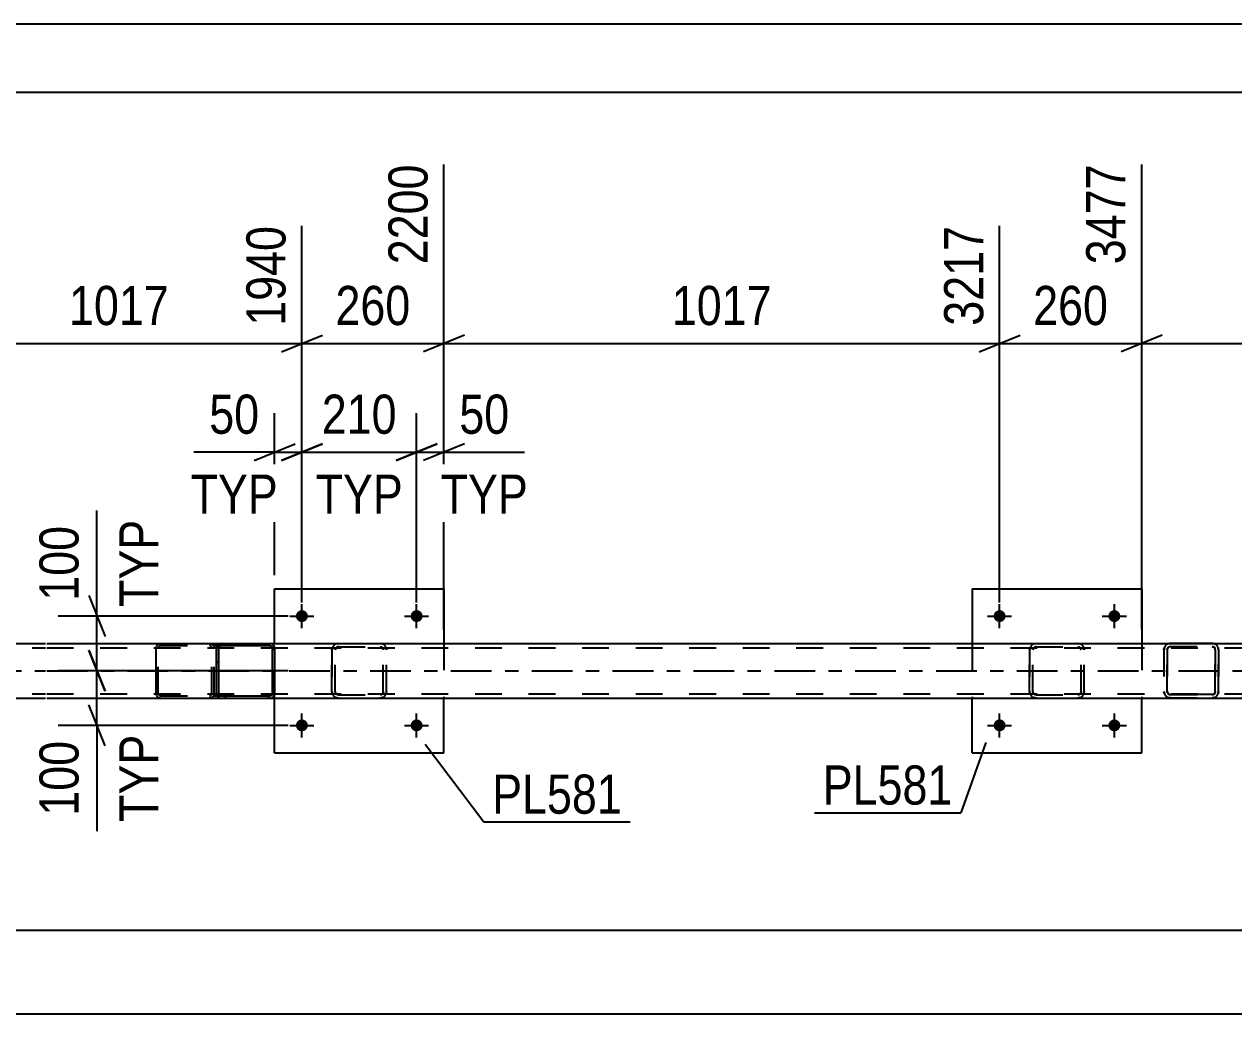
# Model space of a CAD drawing. Header units: millimetres. Extents: x 0 to 841, y 0 to 594.
# Drawn here: x 94.4 to 182.9, y 521.6 to 594 of the extents above; entities that cross this region are included whole.
import ezdxf

# ---------------------------------------------------------------- set-up
doc = ezdxf.new("R2010")
doc.units = ezdxf.units.MM
doc.linetypes.add('DXK_LINE_DOT2', pattern=[3.9198, 1.9599, -1.9599])
doc.linetypes.add('DXK_LINE_DOT3', pattern=[5.9187, 2.979, -0.9799, 0.9799, -0.9799])
doc.styles.add('Arial Narrow', font='ARIALN.TTF', dxfattribs={"height": 0.2})

# ---------------------------------------------------------------- blocks, each defined once
blk = doc.blocks.new('Unknown-103610369-1133')
at = {"color": 5, "linetype": 'Continuous'}
for p, q in [((841, 594), (0, 594)), ((836, 589), (5, 589))]:
    blk.add_line(p, q, dxfattribs=at)
blk = doc.blocks.new('Part-103610369-27585 - 27584')
at = {"linetype": 'Continuous'}
h = blk.add_hatch(dxfattribs=at)
h.set_pattern_fill('', scale=0.7, style=0, pattern_type=0)
h.set_pattern_definition([(45, (112.695, 548.3485), (-1.57154, 1.57154), [])])
h.paths.add_polyline_path([(112.695, 544.988), (112.695, 548.348), (112.669, 548.471), (112.595, 548.575), (112.485, 548.644), (112.355, 548.668), (108.779, 548.668), (108.649, 548.644), (108.538, 548.575), (108.464, 548.471), (108.438, 548.348), (108.438, 544.988), (108.464, 544.866), (108.538, 544.762), (108.649, 544.693), (108.779, 544.668), (112.355, 544.668), (112.485, 544.693), (112.595, 544.762), (112.669, 544.866)])
h.paths.add_polyline_path([(112.475, 544.875), (112.42, 544.841), (112.355, 544.828), (108.779, 544.828), (108.714, 544.841), (108.658, 544.875), (108.622, 544.927), (108.609, 544.988), (108.609, 548.348), (108.622, 548.41), (108.658, 548.462), (108.714, 548.496), (108.779, 548.508), (112.355, 548.508), (112.42, 548.496), (112.475, 548.462), (112.512, 548.41), (112.525, 548.348), (112.525, 544.988), (112.512, 544.927)])
at = {"color": 2, "linetype": 'Continuous'}
for p, q in [((104.007, 548.348), (104.033, 548.471)), ((104.007, 544.988), (104.007, 548.348)), ((104.217, 548.644), (104.347, 548.668)), ((104.347, 548.668), (108.779, 548.668)), ((108.464, 548.471), (108.438, 548.348)), ((108.438, 544.988), (108.438, 548.348)), ((108.609, 548.348), (108.622, 548.41)), ((108.609, 544.988), (108.609, 548.348)), ((108.622, 548.41), (108.658, 548.462)), ((108.779, 548.668), (108.649, 548.644)), ((108.658, 548.462), (108.714, 548.496)), ((108.714, 548.496), (108.779, 548.508)), ((108.779, 548.668), (112.355, 548.668)), ((108.779, 548.508), (112.355, 548.508)), ((112.485, 548.644), (112.355, 548.668)), ((112.355, 548.508), (112.42, 548.496)), ((112.42, 548.496), (112.475, 548.462)), ((112.475, 548.462), (112.512, 548.41)), ((112.512, 548.41), (112.525, 548.348)), ((112.525, 544.988), (112.525, 548.348)), ((112.695, 548.348), (112.669, 548.471)), ((112.695, 544.988), (112.695, 548.348)), ((104.033, 544.866), (104.007, 544.988)), ((104.347, 544.668), (104.217, 544.693)), ((104.347, 544.668), (108.779, 544.668)), ((108.438, 544.988), (108.464, 544.866)), ((108.622, 544.927), (108.609, 544.988)), ((108.658, 544.875), (108.622, 544.927)), ((108.649, 544.693), (108.779, 544.668)), ((108.714, 544.841), (108.658, 544.875)), ((108.779, 544.828), (108.714, 544.841)), ((108.779, 544.828), (112.355, 544.828)), ((108.779, 544.668), (112.355, 544.668)), ((112.42, 544.841), (112.355, 544.828)), ((112.355, 544.668), (112.485, 544.693)), ((112.475, 544.875), (112.42, 544.841)), ((112.512, 544.927), (112.475, 544.875)), ((112.525, 544.988), (112.512, 544.927)), ((112.669, 544.866), (112.695, 544.988))]:
    blk.add_line(p, q, dxfattribs=at)
at = {"color": 7, "linetype": 'DXK_LINE_DOT2'}
for p, q in [((104.19, 548.41), (104.177, 548.348)), ((104.177, 544.988), (104.177, 548.348)), ((104.227, 548.462), (104.19, 548.41)), ((104.282, 548.496), (104.227, 548.462)), ((104.347, 548.508), (104.282, 548.496)), ((104.347, 548.508), (112.355, 548.508)), ((107.923, 548.668), (108.053, 548.644)), ((107.988, 548.496), (107.923, 548.508)), ((108.043, 548.462), (107.988, 548.496)), ((108.08, 548.41), (108.043, 548.462)), ((108.093, 548.348), (108.08, 548.41)), ((108.093, 544.988), (108.093, 548.348)), ((108.238, 548.471), (108.264, 548.348)), ((108.264, 544.988), (108.264, 548.348)), ((108.779, 548.668), (112.355, 548.668)), ((104.177, 544.988), (104.19, 544.927)), ((104.19, 544.927), (104.227, 544.875)), ((104.227, 544.875), (104.282, 544.841)), ((104.282, 544.841), (104.347, 544.828)), ((104.347, 544.828), (112.355, 544.828)), ((107.923, 544.828), (107.988, 544.841)), ((108.053, 544.693), (107.923, 544.668)), ((107.988, 544.841), (108.043, 544.875)), ((108.043, 544.875), (108.08, 544.927)), ((108.08, 544.927), (108.093, 544.988)), ((108.264, 544.988), (108.238, 544.866)), ((108.779, 544.668), (112.355, 544.668))]:
    blk.add_line(p, q, dxfattribs=at)
at = {"color": 2, "linetype": 'Continuous'}
for centre, start, end in [((104.334, 548.335), 110.7583, 155.68002), ((108.766, 548.335), 110.7583, 155.68002), ((112.368, 548.335), 24.31998, 69.2417), ((104.334, 545.002), 204.31998, 249.2417), ((108.766, 545.002), 204.31998, 249.2417), ((112.368, 545.002), 290.7583, 335.68002)]:
    blk.add_arc(centre, 0.331, start, end, dxfattribs=at)
at = {"color": 7, "linetype": 'DXK_LINE_DOT2'}
for centre, start, end in [((107.936, 548.335), 24.31998, 69.2417), ((107.936, 545.002), 290.7583, 335.68002)]:
    blk.add_arc(centre, 0.331, start, end, dxfattribs=at)
blk = doc.blocks.new('Part-103610369-27701 - 27584')
at = {"color": 2, "linetype": 'Continuous'}
for p, q in [((163.767, 552.668), (176.167, 552.668)), ((163.767, 552.668), (163.767, 548.668)), ((176.167, 552.668), (176.167, 548.668)), ((163.767, 540.668), (163.767, 544.668)), ((176.167, 540.668), (176.167, 544.668)), ((163.767, 540.668), (176.167, 540.668))]:
    blk.add_line(p, q, dxfattribs=at)
at = {"color": 7, "linetype": 'DXK_LINE_DOT2'}
for p, q in [((163.767, 548.668), (163.767, 544.668)), ((176.167, 548.668), (176.167, 544.668))]:
    blk.add_line(p, q, dxfattribs=at)
blk = doc.blocks.new('Part-103610369-27703 - 27584')
at = {"color": 2, "linetype": 'Continuous'}
for p, q in [((112.687, 548.668), (112.687, 552.668)), ((112.687, 552.668), (125.087, 552.668)), ((125.087, 552.668), (125.087, 548.668)), ((112.687, 540.668), (112.687, 544.668)), ((125.087, 540.668), (125.087, 544.668)), ((112.687, 540.668), (125.087, 540.668))]:
    blk.add_line(p, q, dxfattribs=at)
at = {"color": 7, "linetype": 'DXK_LINE_DOT2'}
for p, q in [((112.687, 544.668), (112.687, 548.668)), ((125.087, 548.668), (125.087, 544.668))]:
    blk.add_line(p, q, dxfattribs=at)
blk = doc.blocks.new('Part-103610369-27598 - 27584')
at = {"color": 2, "linetype": 'Continuous'}
for p, q in [((67.507, 548.668), (95.907, 548.668)), ((96.007, 548.668), (104.347, 548.668)), ((112.355, 548.668), (184.53, 548.668)), ((67.507, 544.668), (95.907, 544.668)), ((96.007, 544.668), (104.347, 544.668)), ((112.355, 544.668), (184.53, 544.668))]:
    blk.add_line(p, q, dxfattribs=at)
at = {"color": 7, "linetype": 'DXK_LINE_DOT2'}
for p, q in [((67.507, 548.348), (95.907, 548.348)), ((96.007, 548.348), (510.678, 548.348)), ((104.347, 548.668), (112.355, 548.668)), ((67.507, 544.988), (95.907, 544.988)), ((96.007, 544.988), (510.678, 544.988)), ((104.347, 544.668), (112.355, 544.668))]:
    blk.add_line(p, q, dxfattribs=at)
at = {"color": 7, "linetype": 'DXK_LINE_DOT3'}
for p, q in [((67.507, 546.668), (95.907, 546.668)), ((96.007, 546.668), (510.678, 546.668))]:
    blk.add_line(p, q, dxfattribs=at)
blk = doc.blocks.new('Part-103610369-27700 - 27584')
at = {"color": 7, "linetype": 'DXK_LINE_DOT2'}
for p, q in [((167.999, 548.348), (167.967, 548.188)), ((167.967, 548.188), (167.994, 548.324)), ((167.967, 545.148), (167.967, 548.188)), ((167.967, 548.188), (167.967, 548.188)), ((167.967, 548.188), (167.967, 545.148)), ((167.994, 548.324), (168.004, 548.372)), ((168.004, 548.372), (167.999, 548.348)), ((168.226, 548.28), (168.207, 548.188)), ((168.207, 548.188), (168.226, 548.28)), ((168.207, 545.148), (168.207, 548.188)), ((168.207, 548.188), (168.207, 548.188)), ((168.207, 545.148), (168.207, 548.188)), ((168.278, 548.358), (168.226, 548.28)), ((168.226, 548.28), (168.278, 548.358)), ((168.447, 548.668), (168.264, 548.632)), ((168.264, 548.632), (168.447, 548.668)), ((168.355, 548.41), (168.278, 548.358)), ((168.278, 548.358), (168.355, 548.41)), ((168.447, 548.428), (168.355, 548.41)), ((168.447, 548.668), (171.487, 548.668)), ((168.447, 548.428), (171.487, 548.428)), ((171.671, 548.632), (171.487, 548.668)), ((171.487, 548.668), (171.671, 548.632)), ((171.487, 548.428), (171.579, 548.41)), ((171.657, 548.358), (171.579, 548.41)), ((171.579, 548.41), (171.657, 548.358)), ((171.709, 548.28), (171.657, 548.358)), ((171.657, 548.358), (171.709, 548.28)), ((171.727, 548.188), (171.709, 548.28)), ((171.709, 548.28), (171.727, 548.188)), ((171.727, 545.148), (171.727, 548.188)), ((171.727, 548.188), (171.727, 548.188)), ((171.727, 545.148), (171.727, 548.188)), ((171.935, 548.348), (171.931, 548.372)), ((171.931, 548.372), (171.94, 548.324)), ((171.967, 548.188), (171.935, 548.348)), ((171.94, 548.324), (171.967, 548.188)), ((171.967, 545.148), (171.967, 548.188)), ((171.967, 548.188), (171.967, 548.188)), ((171.967, 545.148), (171.967, 548.188)), ((167.967, 545.148), (167.967, 545.148)), ((167.967, 545.148), (167.974, 545.116)), ((167.994, 545.013), (167.967, 545.148)), ((167.974, 545.116), (167.994, 545.013)), ((167.994, 545.013), (168.004, 544.965)), ((168.004, 544.965), (167.994, 545.013)), ((168.207, 545.148), (168.207, 545.148)), ((168.207, 545.148), (168.226, 545.056)), ((168.226, 545.056), (168.207, 545.148)), ((168.226, 545.056), (168.278, 544.979)), ((168.278, 544.979), (168.226, 545.056)), ((168.264, 544.705), (168.447, 544.668)), ((168.447, 544.668), (168.264, 544.705)), ((168.278, 544.979), (168.355, 544.927)), ((168.355, 544.927), (168.278, 544.979)), ((168.355, 544.927), (168.447, 544.908)), ((168.447, 544.908), (171.487, 544.908)), ((168.447, 544.668), (171.487, 544.668)), ((171.487, 544.908), (171.579, 544.927)), ((171.487, 544.668), (171.671, 544.705)), ((171.671, 544.705), (171.487, 544.668)), ((171.579, 544.927), (171.657, 544.979)), ((171.657, 544.979), (171.579, 544.927)), ((171.657, 544.979), (171.709, 545.056)), ((171.709, 545.056), (171.657, 544.979)), ((171.709, 545.056), (171.727, 545.148)), ((171.727, 545.148), (171.709, 545.056)), ((171.727, 545.148), (171.727, 545.148)), ((171.931, 544.965), (171.94, 545.013)), ((171.94, 545.013), (171.931, 544.965)), ((171.967, 545.148), (171.94, 545.013)), ((171.94, 545.013), (171.961, 545.116)), ((171.961, 545.116), (171.967, 545.148)), ((171.967, 545.148), (171.967, 545.148))]:
    blk.add_line(p, q, dxfattribs=at)
at = {"color": 7, "linetype": 'DXK_LINE_DOT3'}
blk.add_line((169.967, 546.668), (169.967, 546.668), dxfattribs=at)
at = {"color": 7, "linetype": 'DXK_LINE_DOT2'}
for centre, start, end in [((168.447, 548.188), 112.5, 157.5), ((168.447, 548.188), 112.5, 157.5), ((171.487, 548.188), 22.5, 67.5), ((171.487, 548.188), 22.5, 67.5), ((168.447, 545.148), 202.5, 247.5), ((168.447, 545.148), 202.5, 247.5), ((171.487, 545.148), 292.5, 337.5)]:
    blk.add_arc(centre, 0.48, start, end, dxfattribs=at)
blk = doc.blocks.new('Part-103610369-27702 - 27584')
at = {"color": 7, "linetype": 'DXK_LINE_DOT2'}
for p, q in [((116.919, 548.348), (116.887, 548.188)), ((116.887, 548.188), (116.914, 548.324)), ((116.887, 545.148), (116.887, 548.188)), ((116.887, 548.188), (116.887, 548.188)), ((116.887, 548.188), (116.887, 545.148)), ((116.914, 548.324), (116.923, 548.372)), ((116.923, 548.372), (116.919, 548.348)), ((117.145, 548.28), (117.127, 548.188)), ((117.127, 548.188), (117.145, 548.28)), ((117.127, 545.148), (117.127, 548.188)), ((117.127, 548.188), (117.127, 548.188)), ((117.127, 545.148), (117.127, 548.188)), ((117.197, 548.358), (117.145, 548.28)), ((117.145, 548.28), (117.197, 548.358)), ((117.367, 548.668), (117.183, 548.632)), ((117.183, 548.632), (117.367, 548.668)), ((117.275, 548.41), (117.197, 548.358)), ((117.197, 548.358), (117.275, 548.41)), ((117.367, 548.428), (117.275, 548.41)), ((117.367, 548.668), (120.407, 548.668)), ((117.367, 548.428), (120.407, 548.428)), ((120.591, 548.632), (120.407, 548.668)), ((120.407, 548.668), (120.591, 548.632)), ((120.407, 548.428), (120.499, 548.41)), ((120.577, 548.358), (120.499, 548.41)), ((120.499, 548.41), (120.577, 548.358)), ((120.629, 548.28), (120.577, 548.358)), ((120.577, 548.358), (120.629, 548.28)), ((120.647, 548.188), (120.629, 548.28)), ((120.629, 548.28), (120.647, 548.188)), ((120.647, 545.148), (120.647, 548.188)), ((120.647, 548.188), (120.647, 548.188)), ((120.647, 545.148), (120.647, 548.188)), ((120.855, 548.348), (120.85, 548.372)), ((120.85, 548.372), (120.86, 548.324)), ((120.887, 548.188), (120.855, 548.348)), ((120.86, 548.324), (120.887, 548.188)), ((120.887, 545.148), (120.887, 548.188)), ((120.887, 548.188), (120.887, 548.188)), ((120.887, 545.148), (120.887, 548.188)), ((116.887, 545.148), (116.887, 545.148)), ((116.887, 545.148), (116.893, 545.116)), ((116.914, 545.013), (116.887, 545.148)), ((116.893, 545.116), (116.914, 545.013)), ((116.914, 545.013), (116.923, 544.965)), ((116.923, 544.965), (116.914, 545.013)), ((117.127, 545.148), (117.127, 545.148)), ((117.127, 545.148), (117.145, 545.056)), ((117.145, 545.056), (117.127, 545.148)), ((117.145, 545.056), (117.197, 544.979)), ((117.197, 544.979), (117.145, 545.056)), ((117.183, 544.705), (117.367, 544.668)), ((117.367, 544.668), (117.183, 544.705)), ((117.197, 544.979), (117.275, 544.927)), ((117.275, 544.927), (117.197, 544.979)), ((117.275, 544.927), (117.367, 544.908)), ((117.367, 544.908), (120.407, 544.908)), ((117.367, 544.668), (120.407, 544.668)), ((120.407, 544.908), (120.499, 544.927)), ((120.407, 544.668), (120.591, 544.705)), ((120.591, 544.705), (120.407, 544.668)), ((120.499, 544.927), (120.577, 544.979)), ((120.577, 544.979), (120.499, 544.927)), ((120.577, 544.979), (120.629, 545.056)), ((120.629, 545.056), (120.577, 544.979)), ((120.629, 545.056), (120.647, 545.148)), ((120.647, 545.148), (120.629, 545.056)), ((120.647, 545.148), (120.647, 545.148)), ((120.85, 544.965), (120.86, 545.013)), ((120.86, 545.013), (120.85, 544.965)), ((120.887, 545.148), (120.86, 545.013)), ((120.86, 545.013), (120.88, 545.116)), ((120.88, 545.116), (120.887, 545.148)), ((120.887, 545.148), (120.887, 545.148))]:
    blk.add_line(p, q, dxfattribs=at)
at = {"color": 7, "linetype": 'DXK_LINE_DOT3'}
blk.add_line((118.887, 546.668), (118.887, 546.668), dxfattribs=at)
at = {"color": 7, "linetype": 'DXK_LINE_DOT2'}
for centre, start, end in [((117.367, 548.188), 112.5, 157.5), ((117.367, 548.188), 112.5, 157.5), ((120.407, 548.188), 22.5, 67.5), ((120.407, 548.188), 22.5, 67.5), ((117.367, 545.148), 202.5, 247.5), ((117.367, 545.148), 202.5, 247.5), ((120.407, 545.148), 292.5, 337.5)]:
    blk.add_arc(centre, 0.48, start, end, dxfattribs=at)
blk = doc.blocks.new('Part-103610369-27709 - 27584')
at = {"color": 7, "linetype": 'DXK_LINE_DOT2'}
for p, q in [((177.827, 548.348), (177.798, 548.199)), ((177.798, 548.199), (177.823, 548.324)), ((177.798, 548.199), (177.798, 545.159)), ((177.798, 548.199), (177.798, 548.199)), ((177.798, 548.199), (177.798, 545.159)), ((177.823, 548.324), (177.834, 548.382)), ((177.834, 548.382), (177.827, 548.348)), ((178.056, 548.29), (178.038, 548.199)), ((178.038, 548.199), (178.056, 548.29)), ((178.038, 548.199), (178.038, 545.159)), ((178.038, 548.199), (178.038, 548.199)), ((178.038, 545.159), (178.038, 548.199)), ((178.108, 548.368), (178.056, 548.29)), ((178.056, 548.29), (178.108, 548.368)), ((178.094, 548.642), (178.278, 548.679)), ((178.227, 548.668), (178.094, 548.642)), ((178.186, 548.42), (178.108, 548.368)), ((178.108, 548.368), (178.186, 548.42)), ((178.278, 548.439), (178.186, 548.42)), ((178.186, 548.42), (178.278, 548.439)), ((178.278, 548.679), (181.318, 548.679)), ((178.278, 548.439), (181.318, 548.439)), ((178.278, 548.439), (178.278, 548.439)), ((178.278, 548.439), (181.318, 548.439)), ((181.318, 548.679), (181.501, 548.642)), ((181.318, 548.439), (181.318, 548.439)), ((181.409, 548.42), (181.318, 548.439)), ((181.318, 548.439), (181.409, 548.42)), ((181.501, 548.642), (181.368, 548.668)), ((181.487, 548.368), (181.409, 548.42)), ((181.409, 548.42), (181.487, 548.368)), ((181.539, 548.29), (181.487, 548.368)), ((181.558, 548.199), (181.539, 548.29)), ((181.558, 548.199), (181.539, 548.29)), ((181.558, 548.199), (181.558, 545.159)), ((181.558, 548.199), (181.558, 548.199)), ((181.558, 545.159), (181.558, 548.199)), ((181.768, 548.348), (181.761, 548.382)), ((181.761, 548.382), (181.773, 548.324)), ((181.798, 548.199), (181.768, 548.348)), ((181.773, 548.324), (181.798, 548.199)), ((181.798, 548.199), (181.798, 545.159)), ((181.798, 548.199), (181.798, 548.199)), ((181.798, 545.159), (181.798, 548.199)), ((177.798, 545.159), (177.798, 545.159)), ((177.798, 545.159), (177.806, 545.116)), ((177.827, 545.013), (177.798, 545.159)), ((177.806, 545.116), (177.827, 545.013)), ((177.827, 545.013), (177.834, 544.975)), ((177.834, 544.975), (177.827, 545.013)), ((178.038, 545.159), (178.038, 545.159)), ((178.038, 545.159), (178.056, 545.067)), ((178.056, 545.067), (178.038, 545.159)), ((178.056, 545.067), (178.108, 544.989)), ((178.094, 544.715), (178.278, 544.679)), ((178.278, 544.679), (178.094, 544.715)), ((178.108, 544.989), (178.186, 544.937)), ((178.186, 544.937), (178.108, 544.989)), ((178.186, 544.937), (178.278, 544.919)), ((178.278, 544.919), (178.186, 544.937)), ((178.278, 544.919), (181.318, 544.919)), ((178.278, 544.919), (178.278, 544.919)), ((181.318, 544.919), (178.278, 544.919)), ((178.278, 544.679), (181.318, 544.679)), ((178.278, 544.679), (178.278, 544.679)), ((178.278, 544.679), (181.318, 544.679)), ((181.318, 544.919), (181.409, 544.937)), ((181.409, 544.937), (181.318, 544.919)), ((181.318, 544.919), (181.318, 544.919)), ((181.318, 544.679), (181.501, 544.715)), ((181.501, 544.715), (181.318, 544.679)), ((181.318, 544.679), (181.318, 544.679)), ((181.409, 544.937), (181.487, 544.989)), ((181.487, 544.989), (181.409, 544.937)), ((181.487, 544.989), (181.539, 545.067)), ((181.539, 545.067), (181.487, 544.989)), ((181.539, 545.067), (181.558, 545.159)), ((181.558, 545.159), (181.539, 545.067)), ((181.558, 545.159), (181.558, 545.159)), ((181.761, 544.975), (181.769, 545.013)), ((181.769, 545.013), (181.761, 544.975)), ((181.798, 545.159), (181.769, 545.013)), ((181.769, 545.013), (181.789, 545.116)), ((181.789, 545.116), (181.798, 545.159)), ((181.798, 545.159), (181.798, 545.159))]:
    blk.add_line(p, q, dxfattribs=at)
at = {"color": 2, "linetype": 'Continuous'}
for p, q in [((178.278, 548.679), (178.227, 548.668)), ((178.278, 548.679), (178.278, 548.679)), ((178.278, 548.679), (181.318, 548.679)), ((181.318, 548.679), (181.318, 548.679)), ((181.368, 548.668), (181.318, 548.679))]:
    blk.add_line(p, q, dxfattribs=at)
at = {"color": 7, "linetype": 'DXK_LINE_DOT2'}
for centre, start, end in [((178.278, 548.199), 112.5, 157.5), ((178.278, 548.199), 112.5, 157.5), ((181.318, 548.199), 22.5, 67.5), ((181.318, 548.199), 22.5, 67.5), ((178.278, 545.159), 202.5, 247.5), ((178.278, 545.159), 202.5, 247.5), ((181.318, 545.159), 292.5, 337.5)]:
    blk.add_arc(centre, 0.48, start, end, dxfattribs=at)
blk = doc.blocks.new('Bolt-103610369-27751 - 27584')
at = {"linetype": 'Continuous'}
for points in [[(165.327, 550.668, -1), (166.207, 550.668, -1)], [(173.727, 550.668, -1), (174.607, 550.668, -1)]]:
    blk.add_hatch(color=1, dxfattribs=at).paths.add_polyline_path(points)
at = {"color": 1, "linetype": 'Continuous'}
for p, q in [((165.767, 549.788), (165.767, 551.548)), ((174.167, 549.788), (174.167, 551.548)), ((164.887, 550.668), (166.647, 550.668)), ((173.287, 550.668), (175.047, 550.668))]:
    blk.add_line(p, q, dxfattribs=at)
blk = doc.blocks.new('Bolt-103610369-27752 - 27584')
at = {"linetype": 'Continuous'}
for points in [[(165.327, 542.668, -1), (166.207, 542.668, -1)], [(173.727, 542.668, -1), (174.607, 542.668, -1)]]:
    blk.add_hatch(color=1, dxfattribs=at).paths.add_polyline_path(points)
at = {"color": 1, "linetype": 'Continuous'}
for p, q in [((165.767, 541.788), (165.767, 543.548)), ((174.167, 541.788), (174.167, 543.548)), ((164.887, 542.668), (166.647, 542.668)), ((173.287, 542.668), (175.047, 542.668))]:
    blk.add_line(p, q, dxfattribs=at)
blk = doc.blocks.new('Bolt-103610369-27753 - 27584')
at = {"linetype": 'Continuous'}
for points in [[(114.247, 550.668, -1), (115.127, 550.668, -1)], [(122.647, 550.668, -1), (123.527, 550.668, -1)]]:
    blk.add_hatch(color=1, dxfattribs=at).paths.add_polyline_path(points)
at = {"color": 1, "linetype": 'Continuous'}
for p, q in [((114.687, 549.788), (114.687, 551.548)), ((123.087, 549.788), (123.087, 551.548)), ((113.807, 550.668), (115.567, 550.668)), ((122.207, 550.668), (123.967, 550.668))]:
    blk.add_line(p, q, dxfattribs=at)
blk = doc.blocks.new('Bolt-103610369-27754 - 27584')
at = {"linetype": 'Continuous'}
for points in [[(114.247, 542.668, -1), (115.127, 542.668, -1)], [(122.647, 542.668, -1), (123.527, 542.668, -1)]]:
    blk.add_hatch(color=1, dxfattribs=at).paths.add_polyline_path(points)
at = {"color": 1, "linetype": 'Continuous'}
for p, q in [((114.687, 541.788), (114.687, 543.548)), ((123.087, 541.788), (123.087, 543.548)), ((113.807, 542.668), (115.567, 542.668)), ((122.207, 542.668), (123.967, 542.668))]:
    blk.add_line(p, q, dxfattribs=at)
blk = doc.blocks.new('StraightDimension-103610369-30111 - 27584')
at = {"color": 7, "linetype": 'Continuous'}
blk.add_line((58.887, 527.687), (702.412, 527.687), dxfattribs=at)
blk = doc.blocks.new('StraightDimension-103610369-29572 - 27584')
at = {"color": 7, "linetype": 'Continuous'}
for p, q in [((125.087, 549.668), (125.087, 583.739)), ((165.767, 551.668), (165.767, 579.239)), ((126.587, 571.227), (123.587, 570.027)), ((164.267, 570.027), (167.267, 571.227)), ((125.087, 570.627), (165.767, 570.627))]:
    blk.add_line(p, q, dxfattribs=at)
at = {"color": 0}
blk.add_wipeout([(149.683, 571.377), (149.683, 575.577), (141.171, 575.577), (141.171, 571.377)], dxfattribs=at)
at = {"color": 3, "style": 'Arial Narrow'}
blk.add_text('1017', height=2.8633, dxfattribs=at).set_placement((141.771, 571.977))
at = {"color": 0, "linetype": 'Continuous'}
blk.add_wipeout([(165.167, 579.839), (160.967, 579.839), (160.967, 571.327), (165.167, 571.327)], dxfattribs=at)
at = {"color": 3, "linetype": 'Continuous', "style": 'Arial Narrow'}
blk.add_text('3217', height=2.8633, rotation=90.00021, dxfattribs=at).set_placement((164.567, 571.927))
blk = doc.blocks.new('StraightDimension-103610369-29570 - 27584')
at = {"color": 7, "linetype": 'Continuous'}
for p, q in [((176.167, 549.679), (176.167, 583.739)), ((216.848, 551.668), (216.848, 579.239)), ((177.667, 571.227), (174.667, 570.027)), ((215.348, 570.027), (218.348, 571.227)), ((176.167, 570.627), (216.848, 570.627))]:
    blk.add_line(p, q, dxfattribs=at)
at = {"color": 0}
blk.add_wipeout([(200.764, 571.377), (200.764, 575.577), (192.251, 575.577), (192.251, 571.377)], dxfattribs=at)
at = {"color": 3, "style": 'Arial Narrow'}
blk.add_text('1017', height=2.8633, dxfattribs=at).set_placement((192.851, 571.977))
at = {"color": 0, "linetype": 'Continuous'}
blk.add_wipeout([(216.248, 579.839), (212.048, 579.839), (212.048, 571.327), (216.248, 571.327)], dxfattribs=at)
at = {"color": 3, "linetype": 'Continuous', "style": 'Arial Narrow'}
blk.add_text('4494', height=2.8633, rotation=90.00021, dxfattribs=at).set_placement((215.648, 571.927))
blk = doc.blocks.new('StraightDimension-103610369-29571 - 27584')
at = {"color": 7, "linetype": 'Continuous'}
for p, q in [((176.167, 549.679), (176.167, 583.739)), ((165.767, 551.668), (165.767, 579.239)), ((164.267, 570.027), (167.267, 571.227)), ((177.667, 571.227), (174.667, 570.027)), ((165.767, 570.627), (176.167, 570.627))]:
    blk.add_line(p, q, dxfattribs=at)
at = {"color": 0}
blk.add_wipeout([(174.309, 571.377), (174.309, 575.577), (167.625, 575.577), (167.625, 571.377)], dxfattribs=at)
at = {"color": 3, "style": 'Arial Narrow'}
blk.add_text('260', height=2.8633, dxfattribs=at).set_placement((168.225, 571.977))
at = {"color": 0, "linetype": 'Continuous'}
blk.add_wipeout([(175.567, 584.339), (171.367, 584.339), (171.367, 575.827), (175.567, 575.827)], dxfattribs=at)
at = {"color": 3, "linetype": 'Continuous', "style": 'Arial Narrow'}
blk.add_text('3477', height=2.8633, rotation=90.00021, dxfattribs=at).set_placement((174.967, 576.427))
blk = doc.blocks.new('StraightDimension-103610369-29573 - 27584')
at = {"color": 7, "linetype": 'Continuous'}
for p, q in [((125.087, 549.668), (125.087, 583.739)), ((114.687, 551.668), (114.687, 579.239)), ((113.187, 570.027), (116.187, 571.227)), ((126.587, 571.227), (123.587, 570.027)), ((114.687, 570.627), (125.087, 570.627))]:
    blk.add_line(p, q, dxfattribs=at)
at = {"color": 0}
blk.add_wipeout([(123.229, 571.377), (123.229, 575.577), (116.545, 575.577), (116.545, 571.377)], dxfattribs=at)
at = {"color": 3, "style": 'Arial Narrow'}
blk.add_text('260', height=2.8633, dxfattribs=at).set_placement((117.145, 571.977))
at = {"color": 0, "linetype": 'Continuous'}
blk.add_wipeout([(124.487, 584.339), (120.287, 584.339), (120.287, 575.827), (124.487, 575.827)], dxfattribs=at)
at = {"color": 3, "linetype": 'Continuous', "style": 'Arial Narrow'}
blk.add_text('2200', height=2.8633, rotation=90.00021, dxfattribs=at).set_placement((123.887, 576.427))
blk = doc.blocks.new('StraightDimension-103610369-29574 - 27584')
at = {"color": 7, "linetype": 'Continuous'}
for p, q in [((87.907, 549.668), (87.907, 581.911)), ((114.687, 551.668), (114.687, 579.239)), ((89.407, 571.227), (86.407, 570.027)), ((113.187, 570.027), (116.187, 571.227)), ((87.907, 570.627), (114.687, 570.627))]:
    blk.add_line(p, q, dxfattribs=at)
at = {"color": 0}
blk.add_wipeout([(105.553, 571.377), (105.553, 575.577), (97.041, 575.577), (97.041, 571.377)], dxfattribs=at)
at = {"color": 3, "style": 'Arial Narrow'}
blk.add_text('1017', height=2.8633, dxfattribs=at).set_placement((97.641, 571.977))
at = {"color": 0, "linetype": 'Continuous'}
blk.add_wipeout([(114.087, 579.839), (109.887, 579.839), (109.887, 571.327), (114.087, 571.327)], dxfattribs=at)
at = {"color": 3, "linetype": 'Continuous', "style": 'Arial Narrow'}
blk.add_text('1940', height=2.8633, rotation=90.00021, dxfattribs=at).set_placement((113.487, 571.927))
blk = doc.blocks.new('StraightDimension-103610369-30244 - 27584')
at = {"color": 7, "linetype": 'Continuous'}
blk.add_line((58.887, 521.555), (758.905, 521.555), dxfattribs=at)
blk = doc.blocks.new('StraightDimension-103610369-30443 - 27584')
at = {"color": 7, "linetype": 'Continuous'}
for p, q in [((123.087, 551.668), (123.087, 565.518)), ((125.087, 553.668), (125.087, 565.518)), ((121.587, 562.068), (124.587, 563.268)), ((126.587, 563.268), (123.587, 562.068)), ((123.087, 562.668), (125.087, 562.668)), ((125.087, 562.668), (130.993, 562.668)), ((125.087, 562.668), (130.993, 562.668))]:
    blk.add_line(p, q, dxfattribs=at)
at = {"color": 0}
blk.add_wipeout([(130.468, 563.418), (130.468, 567.618), (125.612, 567.618), (125.612, 563.418)], dxfattribs=at)
at = {"color": 0, "linetype": 'Continuous'}
blk.add_wipeout([(131.835, 557.568), (131.835, 561.768), (124.245, 561.768), (124.245, 557.568)], dxfattribs=at)
at = {"color": 3, "style": 'Arial Narrow'}
blk.add_text('50', height=2.8633, dxfattribs=at).set_placement((126.212, 564.018))
at = {"color": 3, "linetype": 'Continuous', "style": 'Arial Narrow'}
blk.add_text('TYP', height=2.8633, dxfattribs=at).set_placement((124.845, 558.168))
blk = doc.blocks.new('StraightDimension-103610369-30444 - 27584')
at = {"color": 7, "linetype": 'Continuous'}
for p, q in [((114.687, 551.668), (114.687, 565.518)), ((123.087, 551.668), (123.087, 565.518)), ((113.187, 562.068), (116.187, 563.268)), ((124.587, 563.268), (121.587, 562.068)), ((114.687, 562.668), (123.087, 562.668))]:
    blk.add_line(p, q, dxfattribs=at)
at = {"color": 0}
blk.add_wipeout([(122.229, 563.418), (122.229, 567.618), (115.545, 567.618), (115.545, 563.418)], dxfattribs=at)
at = {"color": 0, "linetype": 'Continuous'}
blk.add_wipeout([(122.682, 557.568), (122.682, 561.768), (115.092, 561.768), (115.092, 557.568)], dxfattribs=at)
at = {"color": 3, "style": 'Arial Narrow'}
blk.add_text('210', height=2.8633, dxfattribs=at).set_placement((116.145, 564.018))
at = {"color": 3, "linetype": 'Continuous', "style": 'Arial Narrow'}
blk.add_text('TYP', height=2.8633, dxfattribs=at).set_placement((115.692, 558.168))
blk = doc.blocks.new('StraightDimension-103610369-30445 - 27584')
at = {"color": 7, "linetype": 'Continuous'}
for p, q in [((112.687, 553.668), (112.687, 565.518)), ((114.687, 551.668), (114.687, 565.518)), ((111.187, 562.068), (114.187, 563.268)), ((116.187, 563.268), (113.187, 562.068)), ((112.687, 562.668), (106.781, 562.668)), ((112.687, 562.668), (106.781, 562.668)), ((112.687, 562.668), (114.687, 562.668))]:
    blk.add_line(p, q, dxfattribs=at)
at = {"color": 0}
blk.add_wipeout([(112.162, 563.418), (112.162, 567.618), (107.306, 567.618), (107.306, 563.418)], dxfattribs=at)
at = {"color": 0, "linetype": 'Continuous'}
blk.add_wipeout([(113.529, 557.568), (113.529, 561.768), (105.939, 561.768), (105.939, 557.568)], dxfattribs=at)
at = {"color": 3, "style": 'Arial Narrow'}
blk.add_text('50', height=2.8633, dxfattribs=at).set_placement((107.906, 564.018))
at = {"color": 3, "linetype": 'Continuous', "style": 'Arial Narrow'}
blk.add_text('TYP', height=2.8633, dxfattribs=at).set_placement((106.539, 558.168))
blk = doc.blocks.new('StraightDimension-103610369-30486 - 27584')
at = {"color": 7, "linetype": 'Continuous'}
for p, q in [((99.687, 550.668), (99.687, 558.402)), ((99.687, 550.668), (99.687, 558.402)), ((99.087, 552.168), (100.287, 549.168)), ((113.687, 550.668), (96.837, 550.668)), ((99.687, 546.668), (99.687, 550.668)), ((100.287, 545.168), (99.087, 548.168)), ((113.687, 546.668), (96.837, 546.668))]:
    blk.add_line(p, q, dxfattribs=at)
at = {"color": 0, "linetype": 'Continuous'}
blk.add_wipeout([(104.787, 558.33), (100.587, 558.33), (100.587, 550.74), (104.787, 550.74)], dxfattribs=at)
at = {"color": 0}
blk.add_wipeout([(98.937, 557.877), (94.737, 557.877), (94.737, 551.193), (98.937, 551.193)], dxfattribs=at)
at = {"color": 3, "style": 'Arial Narrow'}
blk.add_text('100', height=2.8633, rotation=90.00021, dxfattribs=at).set_placement((98.337, 551.793))
at = {"color": 3, "linetype": 'Continuous', "style": 'Arial Narrow'}
blk.add_text('TYP', height=2.8633, rotation=90.00021, dxfattribs=at).set_placement((104.187, 551.34))
blk = doc.blocks.new('StraightDimension-103610369-30487 - 27584')
at = {"color": 7, "linetype": 'Continuous'}
for p, q in [((99.087, 548.168), (100.287, 545.168)), ((113.687, 546.668), (96.837, 546.668)), ((99.687, 542.668), (99.687, 546.668)), ((100.287, 541.168), (99.087, 544.168)), ((113.687, 542.668), (96.837, 542.668)), ((99.687, 542.668), (99.687, 534.933)), ((99.687, 542.668), (99.687, 534.933))]:
    blk.add_line(p, q, dxfattribs=at)
at = {"color": 0}
blk.add_wipeout([(98.937, 542.143), (94.737, 542.143), (94.737, 535.458), (98.937, 535.458)], dxfattribs=at)
at = {"color": 0, "linetype": 'Continuous'}
blk.add_wipeout([(104.787, 542.595), (100.587, 542.595), (100.587, 535.006), (104.787, 535.006)], dxfattribs=at)
at = {"color": 3, "style": 'Arial Narrow'}
blk.add_text('100', height=2.8633, rotation=90.00021, dxfattribs=at).set_placement((98.337, 536.058))
at = {"color": 3, "linetype": 'Continuous', "style": 'Arial Narrow'}
blk.add_text('TYP', height=2.8633, rotation=90.00021, dxfattribs=at).set_placement((104.187, 535.606))
blk = doc.blocks.new('Mark-103610369-30340 - 27584')
at = {"color": 30, "linetype": 'Continuous'}
for p in [(164.76, 541.407), (152.221, 536.272)]:
    blk.add_line(p, (162.924, 536.272), dxfattribs=at)
at = {"color": 0}
blk.add_wipeout([(162.324, 536.872), (162.324, 539.872), (152.821, 539.872), (152.821, 536.872)], dxfattribs=at)
blk.add_wipeout([(162.324, 536.872), (162.324, 539.872), (152.821, 539.872), (152.821, 536.872)], dxfattribs=at)
at = {"color": 3, "style": 'Arial Narrow'}
blk.add_text('PL581', height=2.8633, dxfattribs=at).set_placement((152.821, 536.872))
blk = doc.blocks.new('Mark-103610369-30343 - 27584')
at = {"color": 30, "linetype": 'Continuous'}
for p, q in [((123.724, 541.287), (128.018, 535.605)), ((128.018, 535.605), (138.722, 535.605))]:
    blk.add_line(p, q, dxfattribs=at)
at = {"color": 0}
blk.add_wipeout([(138.122, 536.205), (138.122, 539.205), (128.618, 539.205), (128.618, 536.205)], dxfattribs=at)
blk.add_wipeout([(138.122, 536.205), (138.122, 539.205), (128.618, 539.205), (128.618, 536.205)], dxfattribs=at)
at = {"color": 3, "style": 'Arial Narrow'}
blk.add_text('PL581', height=2.8633, dxfattribs=at).set_placement((128.618, 536.205))

msp = doc.modelspace()

# ---------------------------------------------------------------- block references
for name in ['Unknown-103610369-1133', 'Part-103610369-27703 - 27584', 'Part-103610369-27701 - 27584', 'Bolt-103610369-27753 - 27584', 'Bolt-103610369-27751 - 27584', 'Part-103610369-27598 - 27584', 'Part-103610369-27585 - 27584', 'Part-103610369-27702 - 27584', 'Part-103610369-27700 - 27584', 'Part-103610369-27709 - 27584', 'Bolt-103610369-27754 - 27584', 'Bolt-103610369-27752 - 27584']:
    msp.add_blockref(name, (0, 0))

# ---------------------------------------------------------------- next in the draw order: block references
for name in ['StraightDimension-103610369-29572 - 27584', 'StraightDimension-103610369-29570 - 27584', 'StraightDimension-103610369-30111 - 27584']:
    msp.add_blockref(name, (0, 0))

# ---------------------------------------------------------------- next in the draw order: block references
for name in ['StraightDimension-103610369-29573 - 27584', 'StraightDimension-103610369-29571 - 27584', 'StraightDimension-103610369-30244 - 27584']:
    msp.add_blockref(name, (0, 0))

# ---------------------------------------------------------------- next in the draw order: block references
for name in ['StraightDimension-103610369-29574 - 27584', 'StraightDimension-103610369-30443 - 27584', 'Mark-103610369-30343 - 27584', 'Mark-103610369-30340 - 27584']:
    msp.add_blockref(name, (0, 0))

# ---------------------------------------------------------------- next in the draw order: block references
msp.add_blockref('StraightDimension-103610369-30444 - 27584', (0, 0))

# ---------------------------------------------------------------- next in the draw order: block references
msp.add_blockref('StraightDimension-103610369-30445 - 27584', (0, 0))

# ---------------------------------------------------------------- next in the draw order: block references
msp.add_blockref('StraightDimension-103610369-30486 - 27584', (0, 0))

# ---------------------------------------------------------------- next in the draw order: block references
msp.add_blockref('StraightDimension-103610369-30487 - 27584', (0, 0))

doc.saveas('drawing.dxf')
